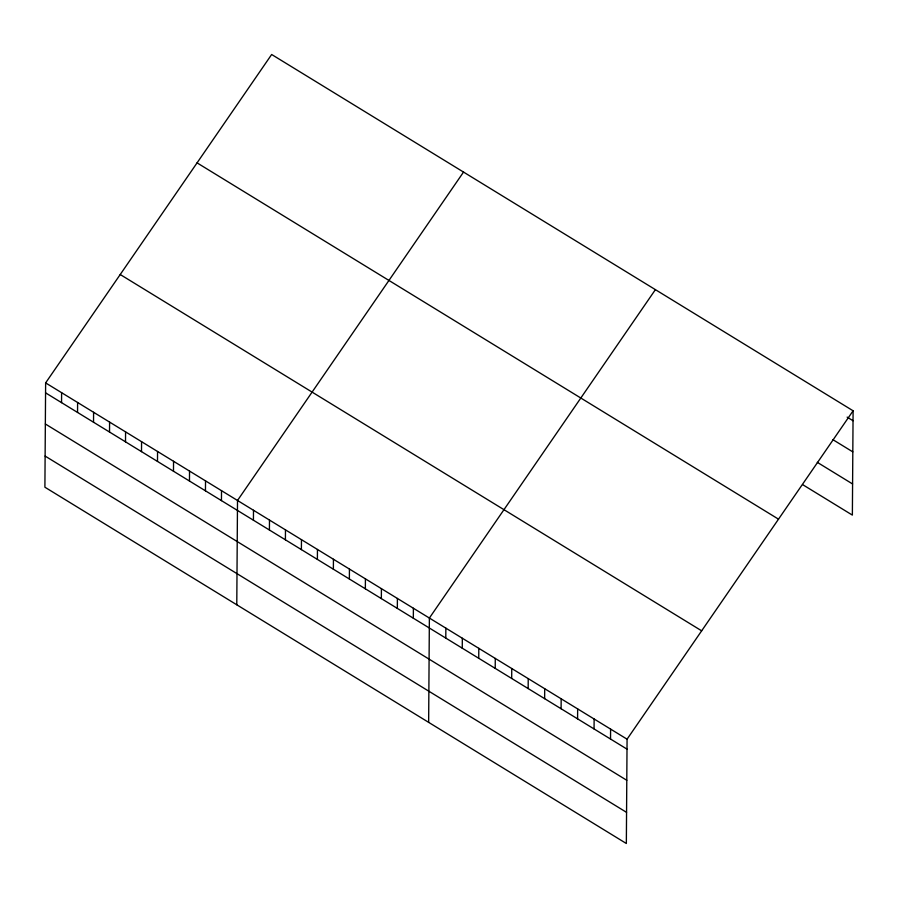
<?xml version="1.0" encoding="UTF-8"?>
<svg xmlns="http://www.w3.org/2000/svg" width="898" height="898" viewBox="0 0 898 898"><rect width="100%" height="100%" fill="white"/><g stroke="black" fill="none" stroke-linecap="round" stroke-linejoin="round"><path stroke-width="1.35" d="M45.63 382.896L44.9 487.21L626.344 843.503L627.073 739.189L853.1 410.79L271.656 54.497L45.63 382.896L627.073 739.189M61.547 402.641L61.614 392.695M77.542 412.44L77.61 402.495M93.527 422.24L93.594 412.283M109.522 432.028L109.59 422.082M125.507 441.827L125.574 431.882M141.502 451.627L141.57 441.681M157.487 461.426L157.554 451.481M173.482 471.226L173.55 461.28M189.467 481.025L189.534 471.08M205.451 490.824L205.53 480.879M221.447 500.624L221.514 490.678M236.78 604.792L237.51 500.467L463.536 172.068M253.427 520.211L253.494 510.266M269.411 530.011L269.49 520.065M285.407 539.81L285.474 529.865M301.391 549.61L301.47 539.664M317.387 559.409L317.454 549.464M333.371 569.209L333.439 559.263M349.367 579.008L349.434 569.063M365.351 588.807L365.419 578.862M381.347 598.596L381.414 588.65M397.331 608.395L397.399 598.45M413.327 618.194L413.394 608.249M428.649 722.362L429.379 618.049L655.405 289.65M445.79 638.085L445.857 628.14M462.257 648.188L462.335 638.242M478.735 658.279L478.802 648.334M495.213 668.381L495.281 658.425M511.68 678.473L511.759 668.527M528.159 688.564L528.226 678.619M544.637 698.666L544.704 688.721M561.104 708.758L561.171 698.812M577.582 718.849L577.65 708.904M594.061 728.952L594.128 719.006M610.528 739.043L610.595 729.097M853.1 410.79L852.37 515.104L802.947 484.819M847.151 417.132L853.033 420.735M832.805 439.616L852.808 451.874M817.292 462.335L852.584 483.966M197.066 162.864L778.51 519.167M120.22 274.519L701.664 630.823M45.562 392.841L627.006 749.134M45.338 423.979L626.782 780.283M45.113 456.072L626.568 812.364"/></g></svg>
